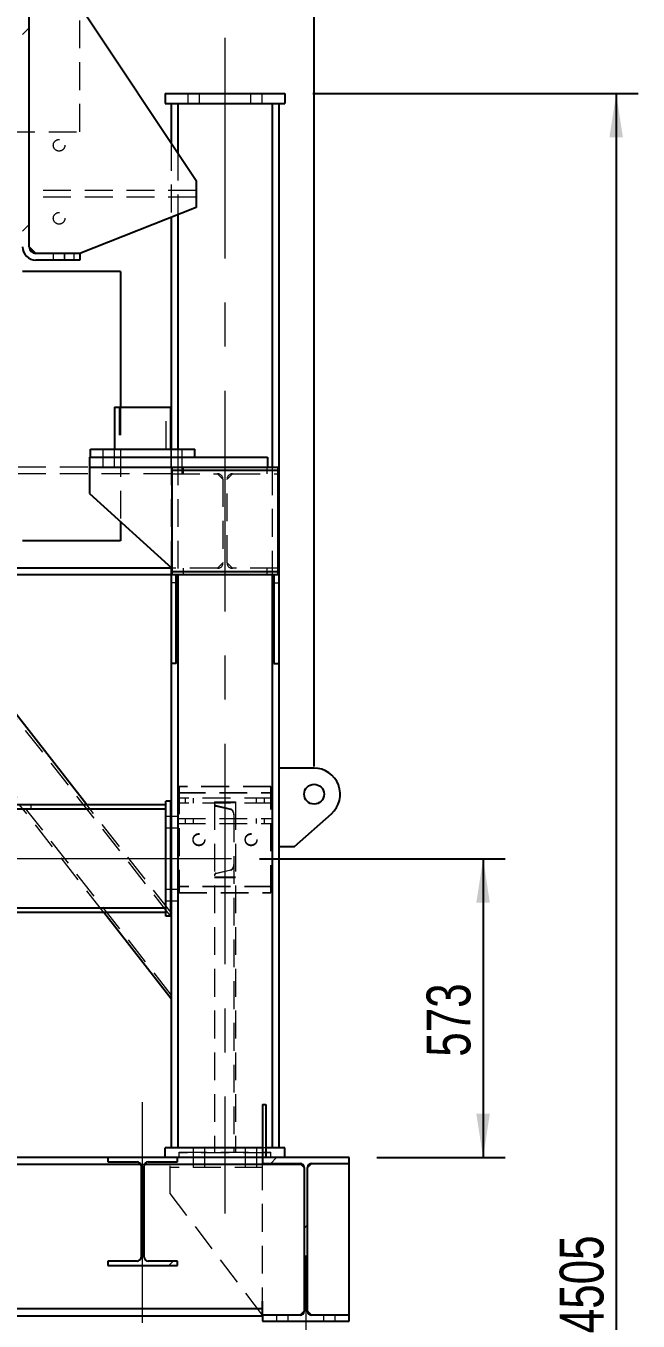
# Model space of a CAD drawing. Header units: millimetres. Extents: x 861 to 27901, y 673 to 17923.
# Drawn here: x 4044 to 4975, y 14942 to 16911 of the extents above; entities that cross this region are included whole.
import ezdxf

# ---------------------------------------------------------------- set-up
doc = ezdxf.new("R2010")
doc.units = ezdxf.units.MM
doc.header["$LTSCALE"] = 33.3
doc.linetypes.add('CENTERX2', pattern=[20.32, 12.7, -2.54, 2.54, -2.54])
doc.linetypes.add('HIDDEN', pattern=[1.905, 1.27, -0.635])
doc.layers.add('CAPA_1', color=7, linetype='Continuous')
doc.layers.add('STRUC', color=4, linetype='Continuous')
doc.styles.add('SLDTEXTSTYLE0', font='TXT', dxfattribs={"width": 0.75})
doc.dimstyles.new('SLDDIMSTYLE0', dxfattribs={"dimtxt": 66.6, "dimasz": 66.6, "dimexe": 0, "dimexo": 0.0625, "dimgap": 16.65, "dimtad": 2, "dimdec": 0, "dimlfac": 1.261261, "dimrnd": 1e-09, "dimzin": 12, "dimdsep": 46, "dimtxsty": 'SLDTEXTSTYLE0', "dimsah": 1, "dimcen": 0.09, "dimadec": 0, "dimazin": 3, "dimtfac": 1, "dimtdec": 0, "dimtofl": 0, "dimtmove": 0, "dimatfit": 3, "dimfxl": 1, "dimfrac": 2, "dimtolj": 1, "dimtzin": 12, "dimarcsym": 0})

# ---------------------------------------------------------------- blocks, each defined once
blk = doc.blocks.new('_D_30')
at = {"layer": 'CAPA_1', "transparency": 16777216}
for p, q in [((2906.9, 16935.1), (2906.9, 17237.9)), ((4346.8, 16935.1), (4346.8, 17237.9)), ((2906.9, 17204.6), (4346.8, 17204.6))]:
    blk.add_line(p, q, dxfattribs=at)
for points in [[(2906.9, 17204.6), (2973.5, 17194.3), (2973.5, 17214.8)], [(4346.8, 17204.6), (4280.2, 17214.8), (4280.2, 17194.3)]]:
    blk.add_solid(points, dxfattribs=at)
at = {"layer": 'CAPA_1', "transparency": 16777216, "insert": (3528.4, 17290.4), "char_height": 66.6, "attachment_point": 1, "style": 'SLDTEXTSTYLE0'}
blk.add_mtext('1816', dxfattribs=at)
blk = doc.blocks.new('_D_31')
at = {"layer": 'CAPA_1', "transparency": 16777216}
for p, q in [((2771.5, 15785.4), (2771.5, 17387.8)), ((4482.2, 15785.4), (4482.2, 17387.8)), ((2771.5, 17354.5), (4482.2, 17354.5))]:
    blk.add_line(p, q, dxfattribs=at)
for points in [[(2771.5, 17354.5), (2838.1, 17344.3), (2838.1, 17364.8)], [(4482.2, 17354.5), (4415.6, 17364.8), (4415.6, 17344.3)]]:
    blk.add_solid(points, dxfattribs=at)
at = {"layer": 'CAPA_1', "transparency": 16777216, "insert": (3528.4, 17440.4), "char_height": 66.6, "attachment_point": 1, "style": 'SLDTEXTSTYLE0'}
blk.add_mtext('2158', dxfattribs=at)
blk = doc.blocks.new('_D_32')
at = {"layer": 'CAPA_1', "transparency": 16777216}
for p, q in [((4480.2, 16808.1), (4974.7, 16808.1)), ((4941.4, 16808.1), (4941.4, 13236.3)), ((4577.6, 13236.3), (4974.7, 13236.3))]:
    blk.add_line(p, q, dxfattribs=at)
for points in [[(4941.4, 16808.1), (4931.1, 16741.5), (4951.6, 16741.5)], [(4941.4, 13236.3), (4951.6, 13302.9), (4931.1, 13302.9)]]:
    blk.add_solid(points, dxfattribs=at)
at = {"layer": 'CAPA_1', "transparency": 16777216, "insert": (4855.5, 14923.8), "char_height": 66.6, "attachment_point": 1, "rotation": 90, "style": 'SLDTEXTSTYLE0'}
blk.add_mtext('4505', dxfattribs=at)
blk = doc.blocks.new('_D_34')
at = {"layer": 'CAPA_1', "transparency": 16777216}
for p, q in [((4399, 15645.1), (4772.4, 15645.1)), ((4739.1, 15645.1), (4739.1, 15190.7)), ((4577.6, 15190.7), (4772.4, 15190.7))]:
    blk.add_line(p, q, dxfattribs=at)
for points in [[(4739.1, 15645.1), (4728.8, 15578.5), (4749.3, 15578.5)], [(4739.1, 15190.7), (4749.3, 15257.3), (4728.8, 15257.3)]]:
    blk.add_solid(points, dxfattribs=at)
at = {"layer": 'CAPA_1', "transparency": 16777216, "insert": (4653.2, 15344.1), "char_height": 66.6, "attachment_point": 1, "rotation": 90, "style": 'SLDTEXTSTYLE0'}
blk.add_mtext('573', dxfattribs=at)

msp = doc.modelspace()

# ---------------------------------------------------------------- hatches: boundary and pattern name
at = {"layer": 'CAPA_1', "linetype": 'Continuous', "lineweight": 18}
h = msp.add_hatch(dxfattribs=at)
h.set_pattern_fill('ANSI32', color=256, scale=33.3, angle=2.8e-322, style=0)
edge = h.paths.add_edge_path(flags=0)
edge.add_line((4126.36, 16555.07), (4126.36, 16565.14))
edge.add_line((4126.36, 16565.14), (4059.28, 16565.14))
edge.add_arc((4059.28, 16575.21), 10.07, 180, 270, ccw=False)
edge.add_line((4049.21, 16575.21), (4049.21, 16931.36))
edge.add_arc((4059.28, 16931.36), 10.07, 90, 180, ccw=False)
edge.add_line((4059.28, 16941.43), (4126.36, 16941.43))
edge.add_line((4126.36, 16941.43), (4126.36, 16951.5))
edge.add_line((4126.36, 16951.5), (4059.28, 16951.5))
edge.add_arc((4059.28, 16931.36), 20.14, 90, 180)
edge.add_line((4039.14, 16931.36), (4039.14, 16575.21))
edge.add_arc((4059.28, 16575.21), 20.14, 180, 270)
edge.add_line((4059.28, 16555.07), (4126.36, 16555.07))
h = msp.add_hatch(dxfattribs=at)
h.set_pattern_fill('ANSI32', color=256, scale=33.3, angle=2.8e-322, style=0)
h.paths.add_polyline_path([(4409.05, 15190.72), (4409.05, 15271.27), (4404.01, 15271.27), (4404.01, 15190.72)], flags=0)
h = msp.add_hatch(dxfattribs=at)
h.set_pattern_fill('ANSI32', color=256, scale=33.3, angle=2.8e-322, style=0)
edge = h.paths.add_edge_path(flags=0)
edge.add_line((4168.63, 15033.44), (4168.63, 15026.79))
edge.add_line((4168.63, 15026.79), (4274.36, 15026.79))
edge.add_line((4274.36, 15026.79), (4274.36, 15033.44))
edge.add_line((4274.36, 15033.44), (4229.86, 15033.44))
edge.add_arc((4229.86, 15039.48), 6.04, 180, 270, ccw=False)
edge.add_line((4223.81, 15039.48), (4223.81, 15178.03))
edge.add_arc((4229.86, 15178.03), 6.04, 90, 180, ccw=False)
edge.add_line((4229.86, 15184.07), (4274.36, 15184.07))
edge.add_line((4274.36, 15184.07), (4274.36, 15190.72))
edge.add_line((4274.36, 15190.72), (4168.63, 15190.72))
edge.add_line((4168.63, 15190.72), (4168.63, 15184.07))
edge.add_line((4168.63, 15184.07), (4213.14, 15184.07))
edge.add_arc((4213.14, 15178.03), 6.04, 0, 90, ccw=False)
edge.add_line((4219.18, 15178.03), (4219.18, 15039.48))
edge.add_arc((4213.14, 15039.48), 6.04, 270, 360, ccw=False)
edge.add_line((4213.14, 15033.44), (4168.63, 15033.44))
h = msp.add_hatch(dxfattribs=at)
h.set_pattern_fill('ANSI32', color=256, scale=33.3, angle=2.8e-322, style=0)
edge = h.paths.add_edge_path(flags=0)
edge.add_line((4404.01, 14951.07), (4404.01, 14942.21))
edge.add_line((4404.01, 14942.21), (4535.31, 14942.21))
edge.add_line((4535.31, 14942.21), (4535.31, 14951.07))
edge.add_line((4535.31, 14951.07), (4478.32, 14951.07))
edge.add_arc((4478.32, 14957.11), 6.04, 180, 270, ccw=False)
edge.add_line((4472.28, 14957.11), (4472.28, 15175.82))
edge.add_arc((4478.32, 15175.82), 6.04, 90, 180, ccw=False)
edge.add_line((4478.32, 15181.86), (4535.31, 15181.86))
edge.add_line((4535.31, 15181.86), (4535.31, 15190.72))
edge.add_line((4535.31, 15190.72), (4404.01, 15190.72))
edge.add_line((4404.01, 15190.72), (4404.01, 15181.86))
edge.add_line((4404.01, 15181.86), (4461, 15181.86))
edge.add_arc((4461, 15175.82), 6.04, 0, 90, ccw=False)
edge.add_line((4467.04, 15175.82), (4467.04, 14957.11))
edge.add_arc((4461, 14957.11), 6.04, 270, 360, ccw=False)
edge.add_line((4461, 14951.07), (4404.01, 14951.07))

# ---------------------------------------------------------------- linework, layer by layer
at = {"color": 7, "linetype": 'Continuous', "lineweight": 25}
for p, q in [((4126.36, 16941.43), (4302.92, 16676.14)), ((4049.21, 16575.21), (4049.21, 16931.36)), ((4302.92, 16676.14), (4302.92, 16634.91)), ((4302.92, 16634.91), (4126.36, 16565.14)), ((4059.28, 16565.14), (4049.21, 16575.21)), ((4126.36, 16565.14), (4059.28, 16565.14)), ((4126.36, 16565.14), (4126.36, 16555.07)), ((4126.36, 16555.07), (4059.28, 16555.07)), ((4188.2, 16537.63), (4039.14, 16537.63)), ((4188.2, 16537.63), (4188.2, 16331.21)), ((4178.7, 16331.21), (4178.7, 16267.78)), ((4178.7, 16331.21), (4264.29, 16331.21)), ((4264.29, 16267.78), (4264.29, 16331.21)), ((4142.21, 16255.19), (4142.21, 16267.78)), ((4142.21, 16267.78), (4300.78, 16267.78)), ((4300.78, 16255.19), (4300.78, 16267.78)), ((4142.21, 16255.19), (4300.78, 16255.19)), ((4188.2, 16157.46), (4188.2, 16128.51)), ((4188.2, 16128.51), (4039.14, 16128.51))]:
    msp.add_line(p, q, dxfattribs=at)
at = {"color": 1, "linetype": 'HIDDEN', "lineweight": 18}
for p, q in [((4126.36, 16750.11), (4126.36, 16941.43)), ((3127.36, 16750.11), (4126.36, 16750.11)), ((4302.92, 16660.84), (4049.21, 16660.84)), ((4302.92, 16650.77), (4049.21, 16650.77)), ((4085.83, 16565.14), (4085.83, 16555.07)), ((4102.31, 16565.14), (4102.31, 16555.07)), ((4103.45, 16555.07), (4103.45, 16565.14)), ((4117.42, 16555.07), (4117.42, 16565.14)), ((4185.82, 16331.21), (4185.82, 16267.78)), ((4188.2, 16331.21), (4188.2, 16157.46)), ((4257.18, 16267.78), (4257.18, 16331.21)), ((4161.15, 16267.78), (4161.15, 16255.19)), ((4178.77, 16255.19), (4178.77, 16267.78)), ((4264.22, 16267.78), (4264.22, 16255.19)), ((4281.84, 16255.19), (4281.84, 16267.78))]:
    msp.add_line(p, q, dxfattribs=at)
for centre in [(4094.64, 16729.5), (4094.64, 16618.5)]:
    msp.add_circle(centre, 8.81, dxfattribs=at)
at = {"color": 7, "linetype": 'Continuous', "lineweight": 25}
for radius in [20.14, 10.07]:
    msp.add_arc((4059.28, 16575.21), radius, 180, 270, dxfattribs=at)
at = {"layer": 'CAPA_1', "linetype": 'CENTERX2', "lineweight": 18, "ltscale": 0.792857}
for p, q in [((4346.77, 16892.85), (4346.77, 15105.92)), ((4356.66, 15645.11), (2897.05, 15645.11)), ((4221.5, 14939.58), (4221.5, 15277.93)), ((4469.66, 15042.11), (4469.66, 13141.63))]:
    msp.add_line(p, q, dxfattribs=at)
at = {"layer": 'STRUC', "linetype": 'Continuous', "lineweight": 25}
for p, q in [((4255.59, 16808.48), (4255.59, 16792.95)), ((4255.59, 16808.48), (4437.95, 16808.48)), ((4255.59, 16808.05), (4437.95, 16808.05)), ((4437.95, 16808.48), (4437.95, 16792.95)), ((4255.59, 16792.95), (4437.95, 16792.95)), ((4265.01, 16792.95), (4265.01, 16733.11)), ((4275, 16792.95), (4275, 16718.1)), ((4418.54, 16792.95), (4418.54, 16240.09)), ((4428.53, 16792.95), (4428.53, 15205.82)), ((4265.01, 16619.93), (4265.01, 16267.78)), ((4275, 16623.88), (4275, 16267.78)), ((4141.02, 16255.19), (4411.39, 16255.19)), ((4141.02, 16255.19), (4141.02, 16200.44)), ((4265.01, 16255.19), (4265.01, 16255.19)), ((4275, 16255.19), (4275, 16255.19)), ((4411.39, 16255.19), (4411.39, 16240.09)), ((4141.02, 16240.09), (4427.53, 16240.09)), ((4266.01, 16240.09), (4266.01, 16076.56)), ((4427.53, 16235.09), (4266.01, 16235.09)), ((4427.53, 16076.56), (4427.53, 16240.09)), ((4141.02, 16200.44), (4266.01, 16086.55)), ((4265.01, 16086.55), (2988.7, 16086.55)), ((4265.01, 16087.47), (4265.01, 15205.82)), ((4265.01, 16076.56), (2988.7, 16076.56)), ((4136.83, 15727.07), (3863.77, 16076.56)), ((4428.53, 16076.56), (4265.01, 16076.56)), ((4266.01, 16081.56), (4427.53, 16081.56)), ((4272.56, 15941.77), (4272.56, 16076.56)), ((4275, 16076.56), (4275, 15205.82)), ((4418.54, 16076.56), (4418.54, 15205.82)), ((4420.98, 16076.56), (4420.98, 15941.77)), ((4272.56, 15941.77), (4265.01, 15941.77)), ((4420.98, 15941.77), (4428.53, 15941.77)), ((4482.22, 15782.79), (4428.53, 15782.79)), ((4264.31, 15732.32), (4256.76, 15732.32)), ((4256.76, 15557.89), (4256.76, 15732.32)), ((4264.31, 15557.89), (4264.31, 15732.32)), ((4256.76, 15727.07), (2996.95, 15727.07)), ((4256.76, 15720.42), (2996.95, 15720.42)), ((4452.32, 15663.86), (4508.46, 15713.42)), ((4428.53, 15663.86), (4452.32, 15663.86)), ((4256.76, 15569.79), (2996.95, 15569.79)), ((4256.76, 15563.14), (2996.95, 15563.14)), ((4265.01, 15432.17), (4162.68, 15563.14)), ((4264.31, 15557.89), (4256.76, 15557.89)), ((4265.01, 15563.01), (4264.31, 15563.9)), ((4404.01, 15271.27), (4409.05, 15271.27)), ((4404.01, 15271.27), (4404.01, 15180.35)), ((4409.05, 15271.27), (4409.05, 15190.72)), ((4255.59, 15190.72), (4255.59, 15205.82)), ((4404.01, 15205.82), (4255.59, 15205.82)), ((4437.95, 15205.82), (4409.05, 15205.82)), ((4437.95, 15190.72), (4437.95, 15205.82)), ((4535.31, 15190.72), (2718.4, 15190.72)), ((4218.72, 15180.35), (3034.99, 15180.35)), ((4168.63, 15190.72), (4168.63, 15184.07)), ((4168.63, 15184.07), (4213.14, 15184.07)), ((4462.51, 15180.35), (4224.28, 15180.35)), ((4229.86, 15184.07), (4274.36, 15184.07)), ((4274.36, 15184.07), (4274.36, 15190.72)), ((4404.01, 15181.86), (4461, 15181.86)), ((4461, 15181.86), (4467.04, 15175.82)), ((4472.28, 15175.82), (4478.32, 15181.86)), ((4478.32, 15181.86), (4535.31, 15181.86)), ((4535.31, 14942.21), (4535.31, 15190.72)), ((4219.18, 15178.03), (4219.18, 15039.48)), ((4223.81, 15039.48), (4223.81, 15178.03)), ((4467.04, 15175.82), (4467.04, 14957.11)), ((4472.28, 14957.11), (4472.28, 15175.82)), ((4213.14, 15033.44), (4168.63, 15033.44)), ((4168.63, 15033.44), (4168.63, 15026.79)), ((4168.63, 15026.79), (4274.36, 15026.79)), ((4274.36, 15033.44), (4229.86, 15033.44)), ((4274.36, 15026.79), (4274.36, 15033.44)), ((4403.22, 14972.72), (4403.22, 14950.26)), ((2849.7, 14950.26), (4404.01, 14950.26)), ((4403.22, 14960.64), (2850.49, 14960.64)), ((4461, 14951.07), (4404.01, 14951.07)), ((4404.01, 14951.07), (4404.01, 14942.21)), ((4467.04, 14957.11), (4461, 14951.07)), ((4478.32, 14951.07), (4472.28, 14957.11)), ((4535.31, 14951.07), (4478.32, 14951.07)), ((4404.01, 14942.21), (4535.31, 14942.21))]:
    msp.add_line(p, q, dxfattribs=at)
at = {"layer": 'STRUC', "linetype": 'HIDDEN', "lineweight": 18}
for p, q in [((4290.39, 16808.48), (4290.39, 16792.95)), ((4308.01, 16792.95), (4308.01, 16808.48)), ((4385.53, 16808.48), (4385.53, 16792.95)), ((4403.15, 16792.95), (4403.15, 16808.48)), ((4255.59, 16793.38), (4437.95, 16793.38)), ((4265.01, 16792.95), (4265.01, 16793.38)), ((4275, 16792.95), (4275, 16793.38)), ((4418.54, 16792.95), (4418.54, 16793.38)), ((4428.53, 16792.95), (4428.53, 16793.38)), ((4265.01, 16733.11), (4265.01, 16619.93)), ((4275, 16718.1), (4275, 16623.88)), ((4265.01, 16267.78), (4265.01, 16255.19)), ((4275, 16267.78), (4275, 16255.19)), ((4161.15, 16255.19), (4161.15, 16240.09)), ((4178.77, 16240.09), (4178.77, 16255.19)), ((4264.22, 16255.19), (4264.22, 16240.09)), ((4265.01, 16255.19), (4265.01, 16087.47)), ((4275, 16255.19), (4275, 16076.56)), ((4281.84, 16230.1), (4281.84, 16255.19)), ((4265.01, 16240.09), (3122.6, 16240.09)), ((4265.01, 16230.1), (3122.6, 16230.1)), ((4266.01, 16230.1), (4335.59, 16230.1)), ((4283.05, 16240.09), (4283.05, 16230.1)), ((4343.65, 16222.04), (4335.59, 16230.1)), ((4357.95, 16230.1), (4349.89, 16222.04)), ((4357.95, 16230.1), (4427.53, 16230.1)), ((4410.49, 16240.09), (4410.49, 16230.1)), ((4418.54, 16240.09), (4418.54, 16076.56)), ((4343.65, 16222.04), (4343.65, 16094.61)), ((4349.89, 16094.61), (4349.89, 16222.04)), ((4335.59, 16086.55), (4266.01, 16086.55)), ((4283.05, 16086.55), (4283.05, 16076.56)), ((4335.59, 16086.55), (4343.65, 16094.61)), ((4349.89, 16094.61), (4357.95, 16086.55)), ((4427.53, 16086.55), (4357.95, 16086.55)), ((4410.49, 16086.55), (4410.49, 16076.56)), ((4265.01, 15438.32), (3766.35, 16076.56)), ((4265.01, 15556.86), (3858.97, 16076.56)), ((4272.56, 16064.67), (4265.01, 16064.67)), ((4420.98, 16064.67), (4428.53, 16064.67)), ((4416.54, 15754.88), (4277, 15754.88)), ((4277, 15754.88), (4277, 15593.13)), ((4416.54, 15754.08), (4277, 15754.08)), ((4416.54, 15593.13), (4416.54, 15754.88)), ((4275, 15745.76), (4418.54, 15745.76)), ((4275, 15744.97), (4418.54, 15744.97)), ((4418.54, 15737.04), (4275, 15737.04)), ((4286.89, 15729.49), (4286.89, 15737.04)), ((4298.78, 15729.49), (4298.78, 15737.04)), ((4330.82, 15731.36), (4330.82, 15197.97)), ((4330.82, 15731.36), (4362.72, 15731.36)), ((4362.72, 15731.36), (4362.72, 15197.97)), ((4394.76, 15729.49), (4394.76, 15737.04)), ((4406.65, 15729.49), (4406.65, 15737.04)), ((4162.68, 15563.14), (4034.6, 15727.07)), ((4051.92, 15720.42), (4051.92, 15727.07)), ((4264.31, 15563.9), (4136.83, 15727.07)), ((4418.54, 15729.49), (4275, 15729.49)), ((4330.82, 15730.57), (4362.72, 15730.57)), ((4355.49, 15720.44), (4332.67, 15725.82)), ((4332.67, 15725.03), (4355.49, 15719.65)), ((4360.2, 15712.57), (4360.2, 15197.97)), ((4264.31, 15709.42), (4256.76, 15709.42)), ((4256.76, 15691.79), (4264.31, 15691.79)), ((4275, 15709.42), (4265.01, 15709.42)), ((4265.01, 15691.79), (4275, 15691.79)), ((4275, 15706.12), (4418.54, 15706.12)), ((4275, 15698.56), (4418.54, 15698.56)), ((4286.89, 15698.56), (4286.89, 15706.12)), ((4298.78, 15698.56), (4298.78, 15706.12)), ((4394.76, 15698.56), (4394.76, 15706.12)), ((4406.65, 15698.56), (4406.65, 15706.12)), ((4330.82, 15617.44), (4362.72, 15617.44)), ((4330.82, 15616.65), (4362.72, 15616.65)), ((4332.67, 15622.98), (4355.49, 15628.36)), ((4355.49, 15627.57), (4332.67, 15622.19)), ((4264.31, 15598.42), (4256.76, 15598.42)), ((4275, 15598.42), (4265.01, 15598.42)), ((4418.54, 15603.04), (4275, 15603.04)), ((4418.54, 15602.25), (4275, 15602.25)), ((4277, 15593.93), (4416.54, 15593.93)), ((4277, 15593.13), (4416.54, 15593.13)), ((4256.76, 15580.79), (4264.31, 15580.79)), ((4265.01, 15580.79), (4275, 15580.79)), ((4298.32, 15205.82), (4298.32, 15180.35)), ((4315.94, 15180.35), (4315.94, 15205.82)), ((4377.6, 15205.82), (4377.6, 15180.35)), ((4395.22, 15180.35), (4395.22, 15205.82)), ((4409.05, 15205.82), (4404.01, 15205.82)), ((4224.28, 15180.35), (4218.72, 15180.35)), ((4263.68, 15135.97), (4263.68, 15190.72)), ((4277, 15190.41), (4277, 15198.76)), ((4277, 15198.76), (4416.54, 15198.76)), ((4416.54, 15197.97), (4277, 15197.97)), ((4277, 15191.21), (4416.54, 15191.21)), ((4416.54, 15190.41), (4277, 15190.41)), ((4298.32, 15190.72), (4298.32, 15175.62)), ((4315.94, 15175.62), (4315.94, 15190.72)), ((4377.61, 15190.72), (4377.61, 15175.62)), ((4395.23, 15175.62), (4395.23, 15190.72)), ((4404.01, 14951.07), (4404.01, 15180.35)), ((4416.54, 15190.41), (4416.54, 15198.76)), ((4223.81, 15176.32), (4219.18, 15176.32)), ((4223.81, 15164.24), (4219.18, 15164.24)), ((4404.01, 15175.62), (4263.68, 15175.62)), ((4404.01, 14951.07), (4263.68, 15135.97)), ((4425.17, 14951.07), (4425.17, 14942.21)), ((4442.79, 14942.21), (4442.79, 14951.07)), ((4496.53, 14951.07), (4496.53, 14942.21)), ((4514.15, 14942.21), (4514.15, 14951.07))]:
    msp.add_line(p, q, dxfattribs=at)
at = {"layer": 'STRUC', "linetype": 'Continuous', "lineweight": 25}
msp.add_circle((4482.22, 15743.14), 15.1, dxfattribs=at)
at = {"layer": 'STRUC', "linetype": 'HIDDEN', "lineweight": 18}
for centre in [(4307.13, 15674.4), (4307.13, 15673.61), (4386.41, 15674.4), (4386.41, 15673.61)]:
    msp.add_circle(centre, 8.81, dxfattribs=at)
for centre, start, end in [((4335.59, 16222.04), 0, 90), ((4357.95, 16222.04), 90, 180), ((4335.59, 16094.61), 270, 0), ((4357.95, 16094.61), 180, 270)]:
    msp.add_arc(centre, 8.06, start, end, dxfattribs=at)
at = {"layer": 'STRUC', "linetype": 'Continuous', "lineweight": 25}
for centre, radius, start, end in [((4482.22, 15743.14), 39.64, 311.4403, 90), ((4213.14, 15178.03), 6.04, 0, 90), ((4229.86, 15178.03), 6.04, 90, 180), ((4461, 15175.82), 6.04, 0, 90), ((4478.32, 15175.82), 6.04, 90, 180), ((4213.14, 15039.48), 6.04, 270, 0), ((4229.86, 15039.48), 6.04, 180, 270), ((4461, 14957.11), 6.04, 270, 0), ((4478.32, 14957.11), 6.04, 180, 270)]:
    msp.add_arc(centre, radius, start, end, dxfattribs=at)
at = {"layer": 'STRUC', "linetype": 'HIDDEN', "lineweight": 18}
for centre, major_axis, start_param, end_param in [((4333.04, 15728.91), (0, 3.13), 1.5707963, 2.9764321), ((4333.04, 15728.12), (0, -3.13), 4.712389, 6.1180248), ((4354.56, 15712.57), (0, 7.97), 4.712389, 6.1180248), ((4354.56, 15711.78), (0, -7.97), 1.5707963, 2.9764321), ((4354.56, 15636.23), (0, 7.97), 3.3067532, 4.712389), ((4354.56, 15635.44), (0, -7.97), 0.1651605, 1.5707963), ((4333.04, 15619.89), (0, 3.13), 0.1651605, 1.5707963), ((4333.04, 15619.1), (0, -3.13), 3.3067532, 4.712389)]:
    msp.add_ellipse(centre, major_axis=major_axis, ratio=0.7071068, start_param=start_param, end_param=end_param, dxfattribs=at)

# ---------------------------------------------------------------- dimensions: what is measured, and where the dimension line sits
at = {"layer": 'CAPA_1'}
for base, p1, p2, picture, middle in [((4482.22, 17354.51), (2771.49, 15743.14), (4482.22, 15743.14), '_D_31', (3626.86, 17354.51)), ((4346.77, 17204.59), (2906.94, 16892.85), (4346.77, 16892.85), '_D_30', (3626.86, 17204.59))]:
    dim = msp.add_linear_dim(base=base, p1=p1, p2=p2, dimstyle='SLDDIMSTYLE0', dxfattribs=at)
    dim.commit()
    dim.dimension.update_dxf_attribs({"geometry": picture, "text_midpoint": middle, "dimtype": 160})
for base, p1, p2, picture, middle in [((4941.36, 13236.35), (4437.95, 16808.05), (4535.31, 13236.35), '_D_32', (4941.36, 15022.2)), ((4739.08, 15190.72), (4356.66, 15645.11), (4535.31, 15190.72), '_D_34', (4739.08, 15417.91))]:
    dim = msp.add_linear_dim(base=base, p1=p1, p2=p2, angle=90, dimstyle='SLDDIMSTYLE0', dxfattribs=at)
    dim.commit()
    dim.dimension.update_dxf_attribs({"geometry": picture, "text_midpoint": middle, "dimtype": 160})

doc.saveas('drawing.dxf')
